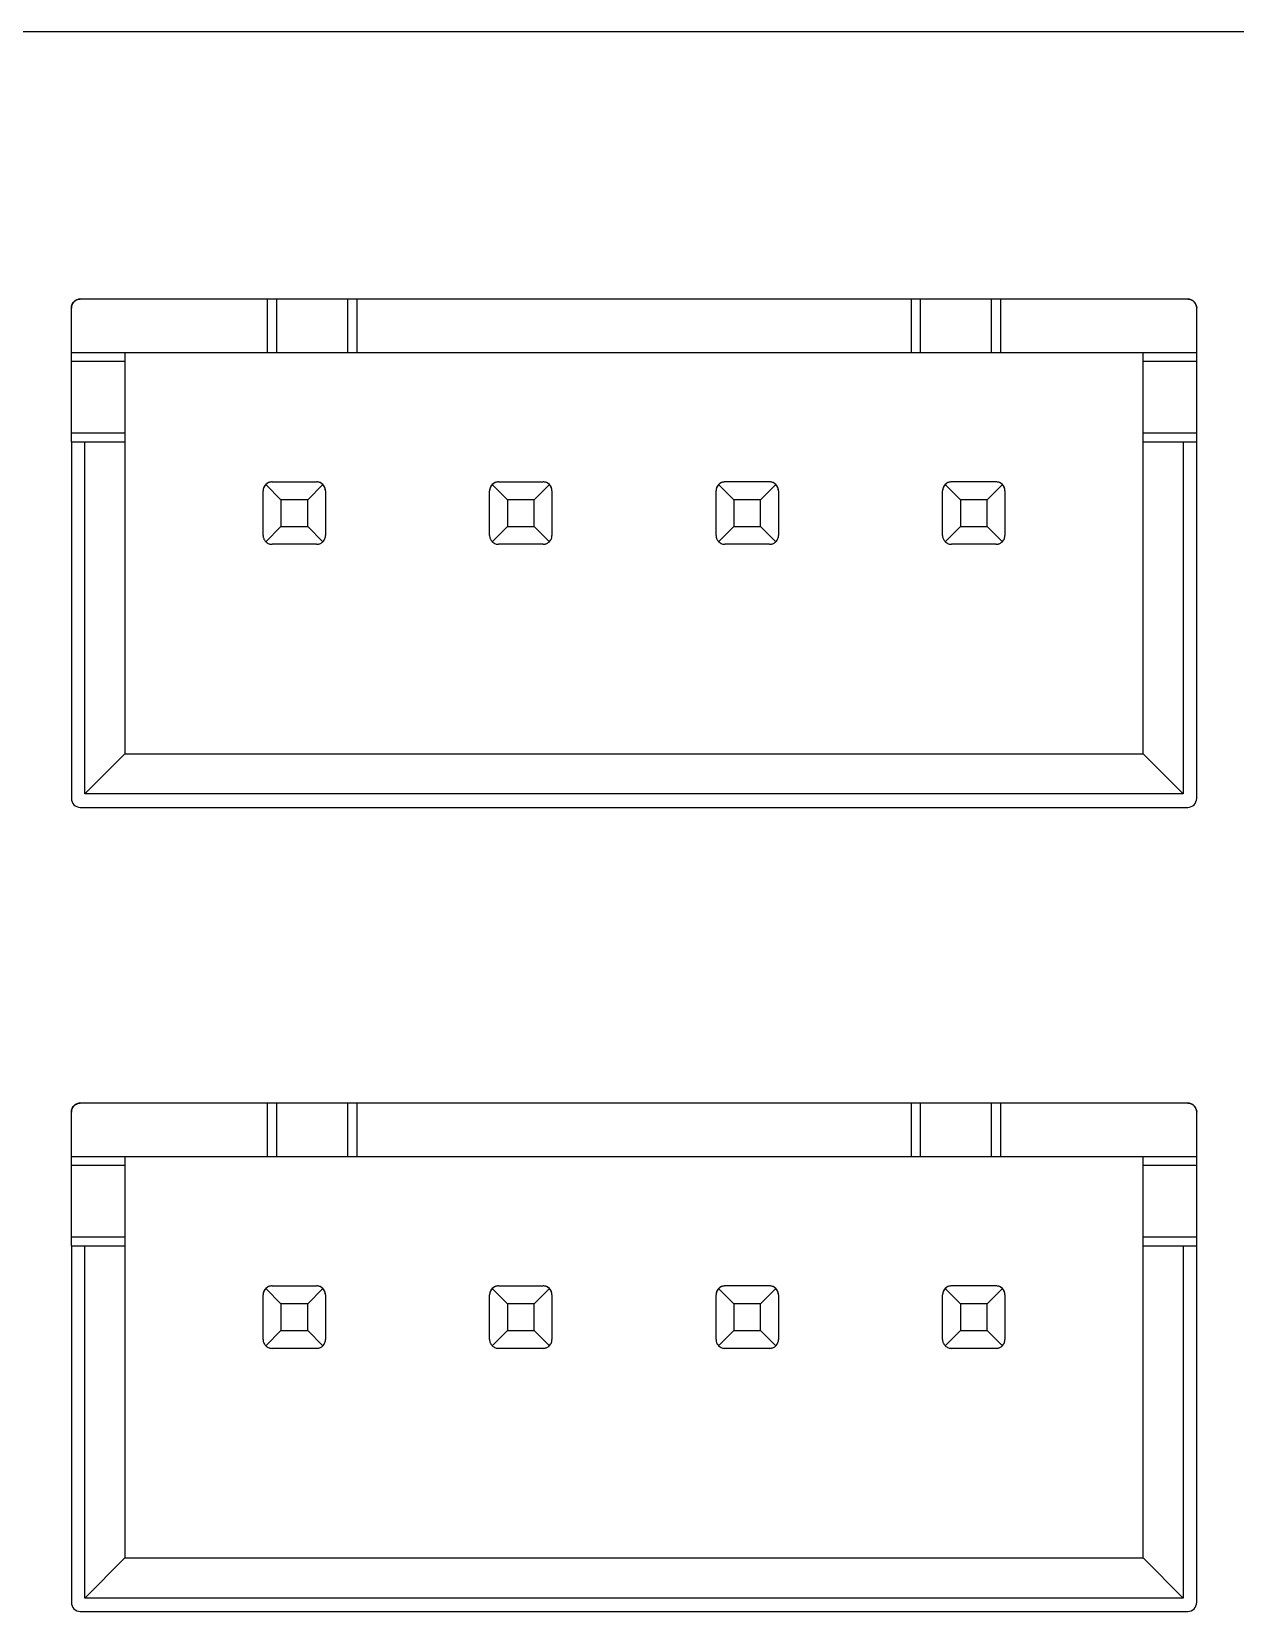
# Model space of a CAD drawing. Header units: millimetres. Extents: x 46.9 to 121.6, y 35.9 to 78.2.
# Drawn here: x 91.67 to 105.17, y 60.45 to 78.17 of the extents above; entities that cross this region are included whole.
import ezdxf

# ---------------------------------------------------------------- set-up
doc = ezdxf.new("R2010")
doc.units = ezdxf.units.MM

msp = doc.modelspace()

# ---------------------------------------------------------------- linework, layer by layer
at = {"color": 7, "linetype": 'Continuous', "lineweight": 25}
for p, q in [((49.918, 78.171), (118.597, 78.171)), ((104.635, 75.171), (92.215, 75.171)), ((94.315, 74.571), (94.315, 75.171)), ((94.415, 75.171), (94.415, 74.571)), ((95.215, 74.571), (95.215, 75.171)), ((95.315, 75.171), (95.315, 74.571)), ((101.535, 74.571), (101.535, 75.171)), ((101.635, 75.171), (101.635, 74.571)), ((102.435, 74.571), (102.435, 75.171)), ((102.535, 75.171), (102.535, 74.571)), ((92.115, 73.571), (92.115, 75.071)), ((104.735, 73.571), (104.735, 75.071)), ((92.115, 74.571), (104.735, 74.571)), ((92.715, 74.471), (92.115, 74.471)), ((92.715, 74.571), (92.715, 70.071)), ((104.135, 73.571), (104.135, 74.571)), ((104.735, 74.471), (104.135, 74.471)), ((92.115, 73.671), (92.715, 73.671)), ((92.115, 73.571), (92.715, 73.571)), ((92.115, 73.571), (92.115, 69.571)), ((92.265, 69.621), (92.265, 73.571)), ((104.135, 73.671), (104.735, 73.671)), ((104.135, 73.571), (104.735, 73.571)), ((104.135, 70.071), (104.135, 73.571)), ((104.585, 73.571), (104.585, 69.621)), ((104.735, 69.571), (104.735, 73.571)), ((94.265, 72.521), (94.265, 73.021)), ((94.465, 72.921), (94.294, 73.092)), ((94.365, 73.121), (94.865, 73.121)), ((94.936, 73.092), (94.765, 72.921)), ((94.965, 73.021), (94.965, 72.521)), ((96.805, 72.521), (96.805, 73.021)), ((97.005, 72.921), (96.834, 73.092)), ((96.905, 73.121), (97.405, 73.121)), ((97.476, 73.092), (97.305, 72.921)), ((97.505, 73.021), (97.505, 72.521)), ((99.345, 72.521), (99.345, 73.021)), ((99.545, 72.921), (99.374, 73.092)), ((99.945, 73.121), (99.445, 73.121)), ((100.016, 73.092), (99.845, 72.921)), ((100.045, 73.021), (100.045, 72.521)), ((101.885, 72.521), (101.885, 73.021)), ((102.085, 72.921), (101.914, 73.092)), ((102.485, 73.121), (101.985, 73.121)), ((102.556, 73.092), (102.385, 72.921)), ((102.585, 73.021), (102.585, 72.521)), ((94.765, 72.921), (94.465, 72.921)), ((94.465, 72.921), (94.465, 72.621)), ((94.765, 72.621), (94.765, 72.921)), ((97.305, 72.921), (97.005, 72.921)), ((97.005, 72.921), (97.005, 72.621)), ((97.305, 72.621), (97.305, 72.921)), ((99.845, 72.921), (99.545, 72.921)), ((99.545, 72.921), (99.545, 72.621)), ((99.845, 72.621), (99.845, 72.921)), ((102.385, 72.921), (102.085, 72.921)), ((102.085, 72.921), (102.085, 72.621)), ((102.385, 72.621), (102.385, 72.921)), ((94.465, 72.621), (94.294, 72.45)), ((94.465, 72.621), (94.765, 72.621)), ((94.936, 72.45), (94.765, 72.621)), ((97.005, 72.621), (96.834, 72.45)), ((97.005, 72.621), (97.305, 72.621)), ((97.476, 72.45), (97.305, 72.621)), ((99.545, 72.621), (99.374, 72.45)), ((99.545, 72.621), (99.845, 72.621)), ((100.016, 72.45), (99.845, 72.621)), ((102.085, 72.621), (101.914, 72.45)), ((102.085, 72.621), (102.385, 72.621)), ((102.556, 72.45), (102.385, 72.621)), ((94.865, 72.421), (94.365, 72.421)), ((97.405, 72.421), (96.905, 72.421)), ((99.945, 72.421), (99.445, 72.421)), ((102.485, 72.421), (101.985, 72.421)), ((92.715, 70.071), (92.265, 69.621)), ((92.715, 70.071), (104.135, 70.071)), ((104.135, 70.071), (104.585, 69.621)), ((92.215, 69.471), (104.635, 69.471)), ((104.585, 69.621), (92.265, 69.621)), ((104.635, 66.154), (92.215, 66.154)), ((94.315, 65.554), (94.315, 66.154)), ((94.415, 66.154), (94.415, 65.554)), ((95.215, 65.554), (95.215, 66.154)), ((95.315, 66.154), (95.315, 65.554)), ((101.535, 65.554), (101.535, 66.154)), ((101.635, 66.154), (101.635, 65.554)), ((102.435, 65.554), (102.435, 66.154)), ((102.535, 66.154), (102.535, 65.554)), ((92.115, 64.554), (92.115, 66.054)), ((104.735, 64.554), (104.735, 66.054)), ((92.115, 65.554), (104.735, 65.554)), ((92.715, 65.554), (92.715, 61.054)), ((104.135, 61.054), (104.135, 65.554)), ((92.715, 65.454), (92.115, 65.454)), ((104.735, 65.454), (104.135, 65.454)), ((92.115, 64.654), (92.715, 64.654)), ((92.115, 64.554), (92.715, 64.554)), ((92.115, 64.554), (92.115, 60.554)), ((92.265, 60.604), (92.265, 64.554)), ((104.135, 64.654), (104.735, 64.654)), ((104.135, 64.554), (104.735, 64.554)), ((104.585, 64.554), (104.585, 60.604)), ((104.735, 60.554), (104.735, 64.554)), ((94.265, 63.504), (94.265, 64.004)), ((94.465, 63.904), (94.294, 64.075)), ((94.365, 64.104), (94.865, 64.104)), ((94.936, 64.075), (94.765, 63.904)), ((94.965, 64.004), (94.965, 63.504)), ((96.805, 63.504), (96.805, 64.004)), ((97.005, 63.904), (96.834, 64.075)), ((96.905, 64.104), (97.405, 64.104)), ((97.476, 64.075), (97.305, 63.904)), ((97.505, 64.004), (97.505, 63.504)), ((99.345, 63.504), (99.345, 64.004)), ((99.545, 63.904), (99.374, 64.075)), ((99.945, 64.104), (99.445, 64.104)), ((100.016, 64.075), (99.845, 63.904)), ((100.045, 64.004), (100.045, 63.504)), ((101.885, 63.504), (101.885, 64.004)), ((102.085, 63.904), (101.914, 64.075)), ((102.485, 64.104), (101.985, 64.104)), ((102.556, 64.075), (102.385, 63.904)), ((102.585, 64.004), (102.585, 63.504)), ((94.765, 63.904), (94.465, 63.904)), ((94.465, 63.904), (94.465, 63.604)), ((94.765, 63.604), (94.765, 63.904)), ((97.305, 63.904), (97.005, 63.904)), ((97.005, 63.904), (97.005, 63.604)), ((97.305, 63.604), (97.305, 63.904)), ((99.845, 63.904), (99.545, 63.904)), ((99.545, 63.904), (99.545, 63.604)), ((99.845, 63.604), (99.845, 63.904)), ((102.385, 63.904), (102.085, 63.904)), ((102.085, 63.904), (102.085, 63.604)), ((102.385, 63.604), (102.385, 63.904)), ((94.465, 63.604), (94.294, 63.433)), ((94.465, 63.604), (94.765, 63.604)), ((94.936, 63.433), (94.765, 63.604)), ((97.005, 63.604), (96.834, 63.433)), ((97.005, 63.604), (97.305, 63.604)), ((97.476, 63.433), (97.305, 63.604)), ((99.545, 63.604), (99.374, 63.433)), ((99.545, 63.604), (99.845, 63.604)), ((100.016, 63.433), (99.845, 63.604)), ((102.085, 63.604), (101.914, 63.433)), ((102.085, 63.604), (102.385, 63.604)), ((102.556, 63.433), (102.385, 63.604)), ((94.865, 63.404), (94.365, 63.404)), ((97.405, 63.404), (96.905, 63.404)), ((99.945, 63.404), (99.445, 63.404)), ((102.485, 63.404), (101.985, 63.404)), ((92.715, 61.054), (92.265, 60.604)), ((92.715, 61.054), (104.135, 61.054)), ((104.135, 61.054), (104.585, 60.604)), ((104.585, 60.604), (92.265, 60.604)), ((92.215, 60.454), (104.635, 60.454))]:
    msp.add_line(p, q, dxfattribs=at)
for centre, start, end in [((92.215, 75.071), 90, 180), ((104.635, 75.071), 0, 90), ((94.365, 73.021), 90, 180), ((94.865, 73.021), 0, 90), ((96.905, 73.021), 90, 180), ((97.405, 73.021), 0, 90), ((99.445, 73.021), 90, 180), ((99.945, 73.021), 0, 90), ((101.985, 73.021), 90, 180), ((102.485, 73.021), 0, 90), ((92.215, 69.571), 180, 270), ((104.635, 69.571), 270, 0), ((92.215, 66.054), 90, 180), ((104.635, 66.054), 0, 90), ((94.365, 64.004), 90, 180), ((94.865, 64.004), 0, 90), ((96.905, 64.004), 90, 180), ((97.405, 64.004), 0, 90), ((99.445, 64.004), 90, 180), ((99.945, 64.004), 0, 90), ((101.985, 64.004), 90, 180), ((102.485, 64.004), 0, 90), ((92.215, 60.554), 180, 270), ((104.635, 60.554), 270, 0)]:
    msp.add_arc(centre, 0.1, start, end, dxfattribs=at)
for points, knots in [([(92.115, 75.071), (92.117, 75.085), (92.12, 75.113), (92.143, 75.144), (92.17, 75.161), (92.192, 75.17), (92.208, 75.171), (92.215, 75.171)], [0, 0, 0, 0, 0.31012, 0.616121, 0.758896, 0.886022, 1, 1, 1, 1]), ([(104.635, 75.171), (104.644, 75.17), (104.664, 75.169), (104.692, 75.155), (104.716, 75.133), (104.732, 75.104), (104.734, 75.082), (104.735, 75.071)], [0, 0, 0, 0, 0.1467542, 0.3161257, 0.5102478, 0.7577933, 1, 1, 1, 1]), ([(94.294, 73.092), (94.29, 73.087), (94.281, 73.077), (94.271, 73.058), (94.266, 73.039), (94.265, 73.027), (94.265, 73.021)], [0, 0, 0, 0, 0.344363, 0.636319, 0.829094, 1, 1, 1, 1]), ([(94.365, 73.121), (94.36, 73.121), (94.35, 73.12), (94.335, 73.117), (94.313, 73.108), (94.302, 73.099), (94.294, 73.092)], [0, 0, 0, 0, 0.144303, 0.302796, 0.48301, 1, 1, 1, 1]), ([(94.936, 73.092), (94.93, 73.096), (94.921, 73.105), (94.902, 73.115), (94.883, 73.12), (94.871, 73.121), (94.865, 73.121)], [0, 0, 0, 0, 0.344363, 0.636319, 0.829094, 1, 1, 1, 1]), ([(94.965, 73.021), (94.965, 73.026), (94.964, 73.036), (94.961, 73.051), (94.952, 73.073), (94.943, 73.084), (94.936, 73.092)], [0, 0, 0, 0, 0.144303, 0.3027957, 0.4830101, 1, 1, 1, 1]), ([(96.834, 73.092), (96.83, 73.087), (96.821, 73.077), (96.811, 73.058), (96.806, 73.039), (96.805, 73.027), (96.805, 73.021)], [0, 0, 0, 0, 0.344363, 0.636319, 0.829094, 1, 1, 1, 1]), ([(96.905, 73.121), (96.9, 73.121), (96.89, 73.12), (96.875, 73.117), (96.853, 73.108), (96.842, 73.099), (96.834, 73.092)], [0, 0, 0, 0, 0.144303, 0.302796, 0.48301, 1, 1, 1, 1]), ([(97.476, 73.092), (97.47, 73.096), (97.461, 73.105), (97.442, 73.115), (97.423, 73.12), (97.411, 73.121), (97.405, 73.121)], [0, 0, 0, 0, 0.344363, 0.636319, 0.829094, 1, 1, 1, 1]), ([(97.505, 73.021), (97.505, 73.026), (97.504, 73.036), (97.501, 73.051), (97.492, 73.073), (97.483, 73.084), (97.476, 73.092)], [0, 0, 0, 0, 0.144303, 0.3027957, 0.4830101, 1, 1, 1, 1]), ([(99.374, 73.092), (99.37, 73.087), (99.361, 73.077), (99.351, 73.058), (99.346, 73.039), (99.345, 73.027), (99.345, 73.021)], [0, 0, 0, 0, 0.344363, 0.636319, 0.829094, 1, 1, 1, 1]), ([(99.445, 73.121), (99.44, 73.121), (99.43, 73.12), (99.415, 73.117), (99.393, 73.108), (99.382, 73.099), (99.374, 73.092)], [0, 0, 0, 0, 0.144303, 0.302796, 0.48301, 1, 1, 1, 1]), ([(100.016, 73.092), (100.01, 73.096), (100.001, 73.105), (99.982, 73.115), (99.963, 73.12), (99.951, 73.121), (99.945, 73.121)], [0, 0, 0, 0, 0.344363, 0.636319, 0.829094, 1, 1, 1, 1]), ([(100.045, 73.021), (100.045, 73.026), (100.044, 73.036), (100.041, 73.051), (100.032, 73.073), (100.023, 73.084), (100.016, 73.092)], [0, 0, 0, 0, 0.144303, 0.302796, 0.48301, 1, 1, 1, 1]), ([(101.914, 73.092), (101.91, 73.087), (101.901, 73.077), (101.891, 73.058), (101.886, 73.039), (101.885, 73.027), (101.885, 73.021)], [0, 0, 0, 0, 0.344363, 0.636319, 0.829094, 1, 1, 1, 1]), ([(101.985, 73.121), (101.98, 73.121), (101.97, 73.12), (101.955, 73.117), (101.933, 73.108), (101.922, 73.099), (101.914, 73.092)], [0, 0, 0, 0, 0.144303, 0.3027957, 0.4830101, 1, 1, 1, 1]), ([(102.556, 73.092), (102.55, 73.096), (102.541, 73.105), (102.522, 73.115), (102.503, 73.12), (102.491, 73.121), (102.485, 73.121)], [0, 0, 0, 0, 0.3443631, 0.6363193, 0.8290937, 1, 1, 1, 1]), ([(102.585, 73.021), (102.585, 73.026), (102.584, 73.036), (102.581, 73.051), (102.572, 73.073), (102.563, 73.084), (102.556, 73.092)], [0, 0, 0, 0, 0.144303, 0.302796, 0.48301, 1, 1, 1, 1]), ([(94.265, 72.521), (94.265, 72.516), (94.266, 72.506), (94.269, 72.491), (94.278, 72.469), (94.287, 72.458), (94.294, 72.45)], [0, 0, 0, 0, 0.144303, 0.302796, 0.48301, 1, 1, 1, 1]), ([(94.936, 72.45), (94.94, 72.455), (94.949, 72.465), (94.958, 72.484), (94.964, 72.503), (94.965, 72.515), (94.965, 72.521)], [0, 0, 0, 0, 0.344363, 0.636319, 0.829094, 1, 1, 1, 1]), ([(96.805, 72.521), (96.805, 72.516), (96.806, 72.506), (96.809, 72.491), (96.818, 72.469), (96.827, 72.458), (96.834, 72.45)], [0, 0, 0, 0, 0.144303, 0.302796, 0.48301, 1, 1, 1, 1]), ([(97.476, 72.45), (97.48, 72.455), (97.489, 72.465), (97.498, 72.484), (97.504, 72.503), (97.505, 72.515), (97.505, 72.521)], [0, 0, 0, 0, 0.344363, 0.636319, 0.829094, 1, 1, 1, 1]), ([(99.345, 72.521), (99.345, 72.516), (99.346, 72.506), (99.349, 72.491), (99.358, 72.469), (99.367, 72.458), (99.374, 72.45)], [0, 0, 0, 0, 0.144303, 0.302796, 0.48301, 1, 1, 1, 1]), ([(100.016, 72.45), (100.02, 72.455), (100.029, 72.465), (100.038, 72.484), (100.044, 72.503), (100.045, 72.515), (100.045, 72.521)], [0, 0, 0, 0, 0.344363, 0.636319, 0.829094, 1, 1, 1, 1]), ([(101.885, 72.521), (101.885, 72.516), (101.886, 72.506), (101.889, 72.491), (101.898, 72.469), (101.907, 72.458), (101.914, 72.45)], [0, 0, 0, 0, 0.144303, 0.302796, 0.48301, 1, 1, 1, 1]), ([(102.556, 72.45), (102.56, 72.455), (102.569, 72.465), (102.578, 72.484), (102.584, 72.503), (102.585, 72.515), (102.585, 72.521)], [0, 0, 0, 0, 0.344363, 0.636319, 0.829094, 1, 1, 1, 1]), ([(94.294, 72.45), (94.299, 72.446), (94.309, 72.437), (94.328, 72.428), (94.347, 72.422), (94.359, 72.421), (94.365, 72.421)], [0, 0, 0, 0, 0.344363, 0.636319, 0.829094, 1, 1, 1, 1]), ([(94.865, 72.421), (94.87, 72.421), (94.88, 72.422), (94.895, 72.425), (94.917, 72.434), (94.928, 72.443), (94.936, 72.45)], [0, 0, 0, 0, 0.144303, 0.302796, 0.48301, 1, 1, 1, 1]), ([(96.834, 72.45), (96.839, 72.446), (96.849, 72.437), (96.868, 72.428), (96.887, 72.422), (96.899, 72.421), (96.905, 72.421)], [0, 0, 0, 0, 0.3443631, 0.6363193, 0.8290937, 1, 1, 1, 1]), ([(97.405, 72.421), (97.41, 72.421), (97.42, 72.422), (97.435, 72.425), (97.457, 72.434), (97.468, 72.443), (97.476, 72.45)], [0, 0, 0, 0, 0.144303, 0.302796, 0.48301, 1, 1, 1, 1]), ([(99.374, 72.45), (99.379, 72.446), (99.389, 72.437), (99.408, 72.428), (99.427, 72.422), (99.439, 72.421), (99.445, 72.421)], [0, 0, 0, 0, 0.344363, 0.636319, 0.829094, 1, 1, 1, 1]), ([(99.945, 72.421), (99.95, 72.421), (99.96, 72.422), (99.975, 72.425), (99.997, 72.434), (100.008, 72.443), (100.016, 72.45)], [0, 0, 0, 0, 0.144303, 0.302796, 0.48301, 1, 1, 1, 1]), ([(101.914, 72.45), (101.919, 72.446), (101.929, 72.437), (101.948, 72.428), (101.967, 72.422), (101.979, 72.421), (101.985, 72.421)], [0, 0, 0, 0, 0.344363, 0.636319, 0.829094, 1, 1, 1, 1]), ([(102.485, 72.421), (102.49, 72.421), (102.5, 72.422), (102.515, 72.425), (102.537, 72.434), (102.548, 72.443), (102.556, 72.45)], [0, 0, 0, 0, 0.144303, 0.302796, 0.48301, 1, 1, 1, 1]), ([(92.115, 66.054), (92.117, 66.068), (92.12, 66.096), (92.143, 66.127), (92.17, 66.144), (92.192, 66.153), (92.208, 66.154), (92.215, 66.154)], [0, 0, 0, 0, 0.31012, 0.616121, 0.758896, 0.886022, 1, 1, 1, 1]), ([(104.635, 66.154), (104.644, 66.153), (104.664, 66.152), (104.692, 66.138), (104.716, 66.116), (104.732, 66.087), (104.734, 66.065), (104.735, 66.054)], [0, 0, 0, 0, 0.1467542, 0.3161257, 0.5102478, 0.7577933, 1, 1, 1, 1]), ([(94.294, 64.075), (94.29, 64.07), (94.281, 64.06), (94.271, 64.041), (94.266, 64.022), (94.265, 64.01), (94.265, 64.004)], [0, 0, 0, 0, 0.344363, 0.636319, 0.829094, 1, 1, 1, 1]), ([(94.365, 64.104), (94.36, 64.104), (94.35, 64.103), (94.335, 64.1), (94.313, 64.091), (94.302, 64.082), (94.294, 64.075)], [0, 0, 0, 0, 0.144303, 0.302796, 0.48301, 1, 1, 1, 1]), ([(94.936, 64.075), (94.93, 64.079), (94.921, 64.088), (94.902, 64.097), (94.883, 64.103), (94.871, 64.104), (94.865, 64.104)], [0, 0, 0, 0, 0.344363, 0.636319, 0.829094, 1, 1, 1, 1]), ([(94.965, 64.004), (94.965, 64.009), (94.964, 64.019), (94.961, 64.034), (94.952, 64.056), (94.943, 64.067), (94.936, 64.075)], [0, 0, 0, 0, 0.144303, 0.3027957, 0.4830101, 1, 1, 1, 1]), ([(96.834, 64.075), (96.83, 64.07), (96.821, 64.06), (96.811, 64.041), (96.806, 64.022), (96.805, 64.01), (96.805, 64.004)], [0, 0, 0, 0, 0.344363, 0.636319, 0.829094, 1, 1, 1, 1]), ([(96.905, 64.104), (96.9, 64.104), (96.89, 64.103), (96.875, 64.1), (96.853, 64.091), (96.842, 64.082), (96.834, 64.075)], [0, 0, 0, 0, 0.144303, 0.302796, 0.48301, 1, 1, 1, 1]), ([(97.476, 64.075), (97.47, 64.079), (97.461, 64.088), (97.442, 64.097), (97.423, 64.103), (97.411, 64.104), (97.405, 64.104)], [0, 0, 0, 0, 0.344363, 0.636319, 0.829094, 1, 1, 1, 1]), ([(97.505, 64.004), (97.505, 64.009), (97.504, 64.019), (97.501, 64.034), (97.492, 64.056), (97.483, 64.067), (97.476, 64.075)], [0, 0, 0, 0, 0.144303, 0.3027957, 0.4830101, 1, 1, 1, 1]), ([(99.374, 64.075), (99.37, 64.07), (99.361, 64.06), (99.351, 64.041), (99.346, 64.022), (99.345, 64.01), (99.345, 64.004)], [0, 0, 0, 0, 0.344363, 0.636319, 0.829094, 1, 1, 1, 1]), ([(99.445, 64.104), (99.44, 64.104), (99.43, 64.103), (99.415, 64.1), (99.393, 64.091), (99.382, 64.082), (99.374, 64.075)], [0, 0, 0, 0, 0.144303, 0.302796, 0.48301, 1, 1, 1, 1]), ([(100.016, 64.075), (100.01, 64.079), (100.001, 64.088), (99.982, 64.097), (99.963, 64.103), (99.951, 64.104), (99.945, 64.104)], [0, 0, 0, 0, 0.344363, 0.636319, 0.829094, 1, 1, 1, 1]), ([(100.045, 64.004), (100.045, 64.009), (100.044, 64.019), (100.041, 64.034), (100.032, 64.056), (100.023, 64.067), (100.016, 64.075)], [0, 0, 0, 0, 0.144303, 0.302796, 0.48301, 1, 1, 1, 1]), ([(101.914, 64.075), (101.91, 64.07), (101.901, 64.06), (101.891, 64.041), (101.886, 64.022), (101.885, 64.01), (101.885, 64.004)], [0, 0, 0, 0, 0.344363, 0.636319, 0.829094, 1, 1, 1, 1]), ([(101.985, 64.104), (101.98, 64.104), (101.97, 64.103), (101.955, 64.1), (101.933, 64.091), (101.922, 64.082), (101.914, 64.075)], [0, 0, 0, 0, 0.144303, 0.3027957, 0.4830101, 1, 1, 1, 1]), ([(102.556, 64.075), (102.55, 64.079), (102.541, 64.088), (102.522, 64.097), (102.503, 64.103), (102.491, 64.104), (102.485, 64.104)], [0, 0, 0, 0, 0.3443631, 0.6363193, 0.8290937, 1, 1, 1, 1]), ([(102.585, 64.004), (102.585, 64.009), (102.584, 64.019), (102.581, 64.034), (102.572, 64.056), (102.563, 64.067), (102.556, 64.075)], [0, 0, 0, 0, 0.144303, 0.302796, 0.48301, 1, 1, 1, 1]), ([(94.265, 63.504), (94.265, 63.499), (94.266, 63.489), (94.269, 63.474), (94.278, 63.452), (94.287, 63.441), (94.294, 63.433)], [0, 0, 0, 0, 0.144303, 0.302796, 0.48301, 1, 1, 1, 1]), ([(94.294, 63.433), (94.299, 63.429), (94.309, 63.42), (94.328, 63.411), (94.347, 63.405), (94.359, 63.404), (94.365, 63.404)], [0, 0, 0, 0, 0.344363, 0.636319, 0.829094, 1, 1, 1, 1]), ([(94.865, 63.404), (94.87, 63.404), (94.88, 63.405), (94.895, 63.408), (94.917, 63.417), (94.928, 63.426), (94.936, 63.433)], [0, 0, 0, 0, 0.144303, 0.302796, 0.48301, 1, 1, 1, 1]), ([(94.936, 63.433), (94.94, 63.438), (94.949, 63.448), (94.958, 63.467), (94.964, 63.486), (94.965, 63.498), (94.965, 63.504)], [0, 0, 0, 0, 0.344363, 0.636319, 0.829094, 1, 1, 1, 1]), ([(96.805, 63.504), (96.805, 63.499), (96.806, 63.489), (96.809, 63.474), (96.818, 63.452), (96.827, 63.441), (96.834, 63.433)], [0, 0, 0, 0, 0.144303, 0.302796, 0.48301, 1, 1, 1, 1]), ([(96.834, 63.433), (96.839, 63.429), (96.849, 63.42), (96.868, 63.411), (96.887, 63.405), (96.899, 63.404), (96.905, 63.404)], [0, 0, 0, 0, 0.3443631, 0.6363193, 0.8290937, 1, 1, 1, 1]), ([(97.405, 63.404), (97.41, 63.404), (97.42, 63.405), (97.435, 63.408), (97.457, 63.417), (97.468, 63.426), (97.476, 63.433)], [0, 0, 0, 0, 0.144303, 0.302796, 0.48301, 1, 1, 1, 1]), ([(97.476, 63.433), (97.48, 63.438), (97.489, 63.448), (97.498, 63.467), (97.504, 63.486), (97.505, 63.498), (97.505, 63.504)], [0, 0, 0, 0, 0.344363, 0.636319, 0.829094, 1, 1, 1, 1]), ([(99.345, 63.504), (99.345, 63.499), (99.346, 63.489), (99.349, 63.474), (99.358, 63.452), (99.367, 63.441), (99.374, 63.433)], [0, 0, 0, 0, 0.144303, 0.302796, 0.48301, 1, 1, 1, 1]), ([(99.374, 63.433), (99.379, 63.429), (99.389, 63.42), (99.408, 63.411), (99.427, 63.405), (99.439, 63.404), (99.445, 63.404)], [0, 0, 0, 0, 0.344363, 0.636319, 0.829094, 1, 1, 1, 1]), ([(99.945, 63.404), (99.95, 63.404), (99.96, 63.405), (99.975, 63.408), (99.997, 63.417), (100.008, 63.426), (100.016, 63.433)], [0, 0, 0, 0, 0.144303, 0.302796, 0.48301, 1, 1, 1, 1]), ([(100.016, 63.433), (100.02, 63.438), (100.029, 63.448), (100.038, 63.467), (100.044, 63.486), (100.045, 63.498), (100.045, 63.504)], [0, 0, 0, 0, 0.344363, 0.636319, 0.829094, 1, 1, 1, 1]), ([(101.885, 63.504), (101.885, 63.499), (101.886, 63.489), (101.889, 63.474), (101.898, 63.452), (101.907, 63.441), (101.914, 63.433)], [0, 0, 0, 0, 0.144303, 0.302796, 0.48301, 1, 1, 1, 1]), ([(101.914, 63.433), (101.919, 63.429), (101.929, 63.42), (101.948, 63.411), (101.967, 63.405), (101.979, 63.404), (101.985, 63.404)], [0, 0, 0, 0, 0.344363, 0.636319, 0.829094, 1, 1, 1, 1]), ([(102.485, 63.404), (102.49, 63.404), (102.5, 63.405), (102.515, 63.408), (102.537, 63.417), (102.548, 63.426), (102.556, 63.433)], [0, 0, 0, 0, 0.144303, 0.302796, 0.48301, 1, 1, 1, 1]), ([(102.556, 63.433), (102.56, 63.438), (102.569, 63.448), (102.578, 63.467), (102.584, 63.486), (102.585, 63.498), (102.585, 63.504)], [0, 0, 0, 0, 0.344363, 0.636319, 0.829094, 1, 1, 1, 1])]:
    msp.add_open_spline(points, degree=3, knots=knots, dxfattribs=at)

doc.saveas('drawing.dxf')
